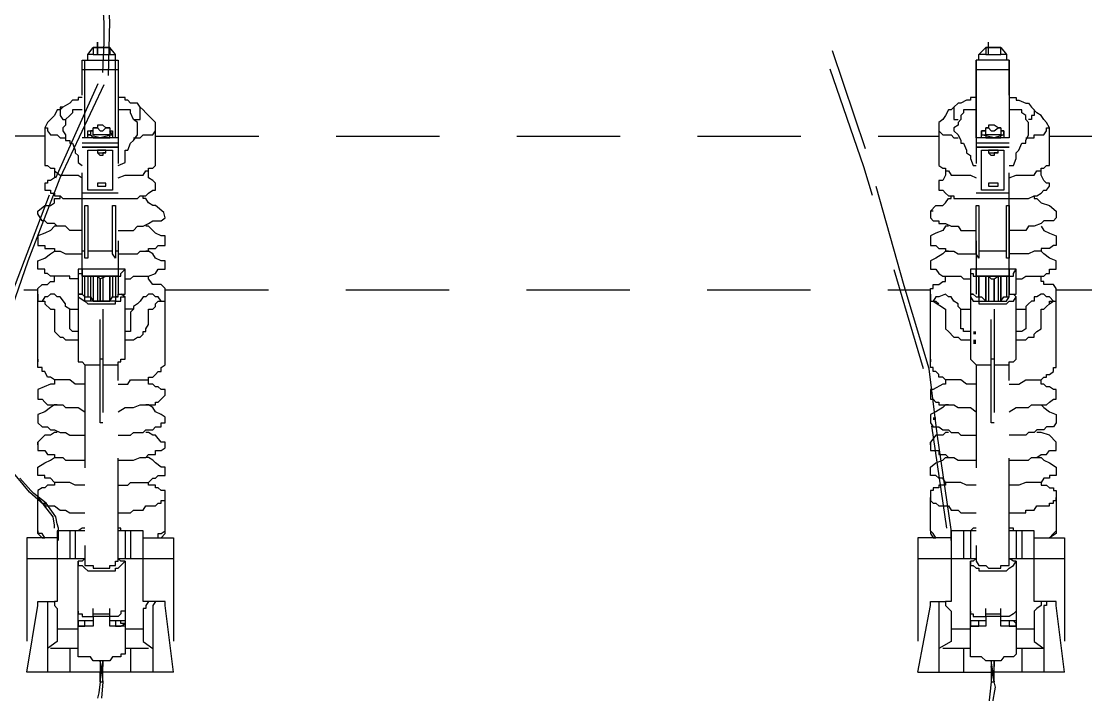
# Model space of a CAD drawing. Header units: metres. Extents: x 2999 to 3164, y 1641 to 1678.
# Drawn here: x 3130.03 to 3132.092, y 1667.898 to 1669.202 of the extents above; entities that cross this region are included whole.
import ezdxf

# ---------------------------------------------------------------- set-up
doc = ezdxf.new("R2010")
doc.units = ezdxf.units.M
doc.linetypes.add('CONTORNO_QUADRO_T', pattern=[0.35, 0.2, -0.15])
doc.layers.add('PDF29_Geometry', color=7, linetype='Continuous')
doc.layers.add('PDF29_Solid Fills', color=7, linetype='Continuous', true_color=0x939598)

msp = doc.modelspace()

# ---------------------------------------------------------------- linework, layer by layer
at = {"layer": 'PDF29_Geometry', "linetype": 'CONTORNO_QUADRO_T', "lineweight": 25}
for points in [[(3131.8315, 1668.1966), (3131.8315, 1668.218), (3131.8047, 1668.403), (3131.7886, 1668.529), (3131.7403, 1668.6898), (3131.6653, 1668.9552), (3131.5768, 1669.2179), (3131.5527, 1669.2876), (3131.424, 1669.5771), (3131.3865, 1669.6602), (3131.2444, 1669.8907), (3131.097, 1670.0569), (3131.038, 1670.0864), (3130.9254, 1670.1079), (3130.7887, 1670.1132), (3130.719, 1670.132), (3130.4376, 1670.3866), (3130.2204, 1670.6306), (3129.9363, 1670.9952), (3129.8022, 1671.1614), (3129.7352, 1671.2659), (3129.5878, 1671.6626)], [(3131.8234, 1668.2207), (3131.7779, 1668.529), (3131.6626, 1668.9203), (3131.5366, 1669.2822), (3131.3624, 1669.6656), (3131.2176, 1669.8854), (3131.1613, 1669.9417), (3131.097, 1670.0194), (3131.0755, 1670.0462), (3131.0327, 1670.0676), (3130.9174, 1670.0918), (3130.786, 1670.0945), (3130.7083, 1670.1186), (3130.5877, 1670.2231), (3130.4134, 1670.3732), (3130.0623, 1670.7834), (3129.8049, 1671.1185), (3129.7862, 1671.1453), (3129.7165, 1671.2579), (3129.6762, 1671.3436), (3129.6039, 1671.5634), (3129.5663, 1671.6492)], [(3130.014, 1668.6791), (3130.0971, 1668.8989), (3130.1883, 1669.1026), (3130.1909, 1669.1616), (3130.1909, 1669.1991), (3130.1802, 1669.3466), (3130.1802, 1669.3787), (3130.2258, 1669.6361), (3130.2499, 1669.7058), (3130.2687, 1669.9014), (3130.2419, 1670.0864), (3130.1614, 1670.2875), (3130.0891, 1670.4108), (3129.9524, 1670.4778)], [(3130.0006, 1668.6147), (3130.0435, 1668.738), (3130.1052, 1668.8989), (3130.199, 1669.0973), (3130.2017, 1669.2018), (3130.1883, 1669.376), (3130.2258, 1669.5798), (3130.2311, 1669.6227), (3130.2311, 1669.6334), (3130.2553, 1669.7031), (3130.2714, 1669.8505), (3130.274, 1669.9014), (3130.274, 1669.9068), (3130.2526, 1670.0462), (3130.2445, 1670.0891), (3130.1856, 1670.2473), (3130.1668, 1670.2901), (3130.0944, 1670.4135), (3129.9604, 1670.4831)], [(3131.9039, 1669.1375), (3131.9039, 1669.1616)], [(3130.1588, 1669.1267), (3130.1588, 1669.1375)], [(3130.1695, 1669.1509), (3130.2017, 1669.1509), (3130.1695, 1669.1509)], [(3130.1695, 1669.1375), (3130.2017, 1669.1375)], [(3130.2124, 1668.9766), (3130.2124, 1669.1267), (3130.2124, 1669.1375), (3130.2017, 1669.1509), (3130.2017, 1669.1375), (3130.2124, 1669.1375)], [(3131.8851, 1669.1267), (3131.8851, 1669.1375)], [(3131.8985, 1669.1509), (3131.928, 1669.1509), (3131.8985, 1669.1509)], [(3131.8985, 1669.1375), (3131.928, 1669.1375)], [(3131.9387, 1669.1375), (3131.928, 1669.1375), (3131.928, 1669.1509), (3131.9387, 1669.1375), (3131.9387, 1669.1267)], [(3130.148, 1668.722), (3130.148, 1668.7086), (3130.148, 1669.1267), (3130.2177, 1669.1267), (3130.2177, 1668.7086), (3130.2231, 1668.7086), (3130.2231, 1668.7139), (3130.2311, 1668.722), (3130.2231, 1668.722), (3130.2177, 1668.722), (3130.2177, 1668.7086), (3130.2177, 1668.6737)], [(3130.1534, 1668.9766), (3130.1534, 1669.1267)], [(3131.9441, 1669.1267), (3131.8797, 1669.1267)], [(3131.8797, 1668.6684), (3131.8851, 1668.6684), (3131.8851, 1668.6603), (3131.8985, 1668.6603), (3131.9039, 1668.6603), (3131.9226, 1668.6603), (3131.928, 1668.6603), (3131.9387, 1668.6603), (3131.9441, 1668.6684), (3131.9441, 1668.7086), (3131.9441, 1669.1267), (3131.9441, 1668.9766), (3131.8797, 1668.9766), (3131.8797, 1669.1267), (3131.8797, 1668.7086), (3131.8797, 1668.722)], [(3130.2177, 1669.108), (3130.148, 1669.108)], [(3131.9441, 1669.108), (3131.8797, 1669.108)], [(3130.148, 1669.0544), (3130.14, 1669.0544), (3130.14, 1669.049), (3130.1293, 1669.049), (3130.1239, 1669.0436), (3130.1105, 1669.0356), (3130.1052, 1669.0356), (3130.1052, 1669.0195), (3130.1105, 1669.0115), (3130.1159, 1669.0115)], [(3130.2472, 1669.0115), (3130.2553, 1669.0115), (3130.2606, 1669.0115), (3130.2606, 1669.0195), (3130.2606, 1669.0302), (3130.2606, 1669.0356), (3130.2553, 1669.0436), (3130.2472, 1669.0436), (3130.2419, 1669.0436), (3130.2365, 1669.049), (3130.2311, 1669.049), (3130.2311, 1669.0544), (3130.2177, 1669.0544)], [(3131.8797, 1669.0544), (3131.869, 1669.0544), (3131.869, 1669.049), (3131.861, 1669.049), (3131.8503, 1669.0436), (3131.8449, 1669.0436), (3131.8368, 1669.0356), (3131.8368, 1669.0195), (3131.8368, 1669.0115), (3131.8449, 1669.0115)], [(3131.9441, 1669.0544), (3131.9575, 1669.0544), (3131.9575, 1669.049), (3131.9628, 1669.049), (3131.9762, 1669.0436), (3131.9816, 1669.0436), (3131.987, 1669.0356), (3131.9923, 1669.0302), (3131.9923, 1669.0195), (3131.987, 1669.0195), (3131.987, 1669.0115), (3131.9816, 1669.0115)], [(3130.1105, 1669.0356), (3130.1052, 1669.0302), (3130.0998, 1669.0302), (3130.0944, 1669.0195), (3130.0864, 1669.0115), (3130.081, 1669.0061), (3130.0757, 1668.9954), (3130.081, 1668.9954), (3130.081, 1668.99), (3130.0864, 1668.982), (3130.0944, 1668.982), (3130.0998, 1668.982), (3130.1052, 1668.9766), (3130.1159, 1668.9766)], [(3130.2177, 1668.8989), (3130.2311, 1668.9042), (3130.2472, 1668.9042), (3130.2553, 1668.9042), (3130.266, 1668.9042), (3130.2714, 1668.9123), (3130.2767, 1668.9123), (3130.2767, 1668.9177), (3130.2848, 1668.9177), (3130.2901, 1668.923), (3130.2901, 1668.9284), (3130.2901, 1668.9954), (3130.2901, 1669.0061), (3130.2767, 1669.0195), (3130.2714, 1669.0249), (3130.266, 1669.0302), (3130.2606, 1669.0356)], [(3131.8368, 1669.0356), (3131.8315, 1669.0302), (3131.8261, 1669.0302), (3131.8208, 1669.0195), (3131.8154, 1669.0115), (3131.8074, 1669.0061), (3131.8074, 1668.9954), (3131.8074, 1668.99), (3131.8154, 1668.982), (3131.8208, 1668.982), (3131.8315, 1668.982), (3131.8368, 1668.9766), (3131.8449, 1668.9766)], [(3131.9441, 1668.8989), (3131.9575, 1668.9042), (3131.9762, 1668.9042), (3131.9816, 1668.9042), (3131.9923, 1668.9042), (3131.9977, 1668.9123), (3132.0057, 1668.9123), (3132.0057, 1668.9177), (3132.0111, 1668.9177), (3132.0165, 1668.923), (3132.0218, 1668.923), (3132.0218, 1668.9284), (3132.0218, 1668.9954), (3132.0165, 1669.0061), (3132.0111, 1669.0115), (3132.0057, 1669.0195), (3131.9977, 1669.0249), (3131.987, 1669.0356)], [(3130.148, 1669.0302), (3130.14, 1669.0302), (3130.1346, 1669.0302), (3130.1293, 1669.0302), (3130.1293, 1669.0249), (3130.1239, 1669.0195), (3130.1159, 1669.0115), (3130.1159, 1669.0008), (3130.1105, 1668.9954), (3130.1105, 1668.99), (3130.1159, 1668.982), (3130.1159, 1668.9713), (3130.1239, 1668.9713), (3130.1239, 1668.9659), (3130.1293, 1668.9659), (3130.1346, 1668.9525), (3130.1346, 1668.9471), (3130.14, 1668.9418), (3130.14, 1668.9364), (3130.14, 1668.9284), (3130.148, 1668.923)], [(3130.2177, 1668.923), (3130.2311, 1668.9284), (3130.2311, 1668.9364), (3130.2311, 1668.9418), (3130.2311, 1668.9525), (3130.2365, 1668.9525), (3130.2419, 1668.9659), (3130.2472, 1668.9713), (3130.2553, 1668.982), (3130.2553, 1669.0061), (3130.2472, 1669.0115), (3130.2419, 1669.0249), (3130.2419, 1669.0302), (3130.2311, 1669.0302), (3130.2177, 1669.0302)], [(3131.8797, 1669.0302), (3131.869, 1669.0302), (3131.8556, 1669.0302), (3131.8556, 1669.0249), (3131.8503, 1669.0195), (3131.8503, 1669.0115), (3131.8449, 1669.0061), (3131.8449, 1669.0008), (3131.8368, 1668.9954), (3131.8368, 1668.99), (3131.8449, 1668.982), (3131.8503, 1668.9713), (3131.8503, 1668.9659), (3131.8556, 1668.9659), (3131.861, 1668.9525), (3131.861, 1668.9471), (3131.869, 1668.9418), (3131.869, 1668.9364), (3131.8744, 1668.923), (3131.8797, 1668.923)], [(3131.9441, 1668.923), (3131.9521, 1668.923), (3131.9575, 1668.9364), (3131.9575, 1668.9471), (3131.9628, 1668.9525), (3131.9682, 1668.9659), (3131.9762, 1668.9659), (3131.9762, 1668.9713), (3131.9816, 1668.982), (3131.9816, 1669.0061), (3131.9762, 1669.0115), (3131.9762, 1669.0195), (3131.9682, 1669.0249), (3131.9682, 1669.0302), (3131.9575, 1669.0302), (3131.9441, 1669.0302)], [(3130.0757, 1668.9954), (3130.0757, 1668.9284), (3130.0757, 1668.923), (3130.081, 1668.923), (3130.0864, 1668.9177), (3130.0944, 1668.9177), (3130.0944, 1668.9123), (3130.1052, 1668.9042), (3130.1105, 1668.9042), (3130.1239, 1668.9042), (3130.14, 1668.9042), (3130.148, 1668.8989)], [(3130.2017, 1668.9954), (3130.2017, 1668.982), (3130.1936, 1668.982), (3130.1695, 1668.982), (3130.1695, 1668.9954)], [(3130.2472, 1668.9766), (3130.2606, 1668.9766), (3130.266, 1668.982), (3130.2714, 1668.982), (3130.2767, 1668.982), (3130.2848, 1668.982), (3130.2901, 1668.99), (3130.2901, 1668.9954)], [(3131.8074, 1668.9954), (3131.8074, 1668.9284), (3131.8074, 1668.923), (3131.8154, 1668.9177), (3131.8208, 1668.9177), (3131.8208, 1668.9123), (3131.8261, 1668.9123), (3131.8315, 1668.9042), (3131.8368, 1668.9042), (3131.8503, 1668.9042), (3131.869, 1668.9042), (3131.8797, 1668.8989)], [(3131.928, 1668.9954), (3131.928, 1668.982), (3131.9226, 1668.982), (3131.8985, 1668.982), (3131.8985, 1668.9954)], [(3131.9762, 1668.9766), (3131.9923, 1668.9766), (3131.9923, 1668.982), (3131.9977, 1668.982), (3132.0057, 1668.982), (3132.0111, 1668.982), (3132.0165, 1668.99), (3132.0165, 1668.9954), (3132.0218, 1668.9954)], [(3130.0757, 1668.9793), (3127.5853, 1668.9793), (3127.5853, 1668.6818), (3130.0623, 1668.6818)], [(3130.2177, 1668.9766), (3130.148, 1668.9766)], [(3130.1588, 1668.9766), (3130.1588, 1668.99), (3130.1695, 1668.99), (3130.1641, 1668.99), (3130.1641, 1668.982), (3130.1588, 1668.982), (3130.1641, 1668.982), (3130.1695, 1668.9766), (3130.2017, 1668.9766), (3130.2017, 1668.982), (3130.207, 1668.982), (3130.2017, 1668.99), (3130.207, 1668.99), (3130.207, 1668.9766)], [(3130.207, 1668.982), (3130.1829, 1668.9766), (3130.1588, 1668.982)], [(3130.2901, 1668.9793), (3131.8074, 1668.9793)], [(3131.8905, 1668.9766), (3131.8905, 1668.99), (3131.8985, 1668.99), (3131.8905, 1668.99), (3131.8905, 1668.982), (3131.8985, 1668.982), (3131.8985, 1668.9766), (3131.928, 1668.9766), (3131.928, 1668.982), (3131.9334, 1668.982), (3131.9334, 1668.99), (3131.928, 1668.99), (3131.9334, 1668.99), (3131.9334, 1668.9766)], [(3131.9334, 1668.982), (3131.9146, 1668.9766), (3131.8905, 1668.982)], [(3132.0218, 1668.9793), (3133.5364, 1668.9793)], [(3130.2177, 1668.9659), (3130.148, 1668.9659)], [(3130.1936, 1668.9471), (3130.1883, 1668.9471), (3130.1883, 1668.9418), (3130.1829, 1668.9418), (3130.1775, 1668.9471), (3130.1936, 1668.9471), (3130.1936, 1668.9525), (3130.1775, 1668.9525), (3130.1775, 1668.9471)], [(3131.9441, 1668.9659), (3131.8797, 1668.9659)], [(3131.9226, 1668.9471), (3131.9146, 1668.9471), (3131.9146, 1668.9418), (3131.9092, 1668.9418), (3131.9039, 1668.9471), (3131.9226, 1668.9471), (3131.9226, 1668.9525), (3131.9039, 1668.9525), (3131.9039, 1668.9471)], [(3130.0944, 1668.9123), (3130.0944, 1668.9042), (3130.0944, 1668.8989), (3130.0864, 1668.8935), (3130.081, 1668.8935), (3130.081, 1668.8882), (3130.0757, 1668.8882), (3130.0757, 1668.8828), (3130.0757, 1668.8748), (3130.081, 1668.8748), (3130.0864, 1668.8748), (3130.0864, 1668.8694), (3130.0944, 1668.8694), (3130.0944, 1668.864), (3130.1052, 1668.864), (3130.1105, 1668.8587), (3130.1239, 1668.8587), (3130.1346, 1668.8587), (3130.148, 1668.8587), (3130.2177, 1668.8587), (3130.2365, 1668.8587), (3130.2419, 1668.8587), (3130.2553, 1668.8587), (3130.2606, 1668.864), (3130.2714, 1668.864), (3130.2767, 1668.8694), (3130.2848, 1668.8748), (3130.2901, 1668.8748), (3130.2901, 1668.8828), (3130.2901, 1668.8882), (3130.2848, 1668.8935), (3130.2767, 1668.8989), (3130.2767, 1668.9123)], [(3131.8208, 1668.9123), (3131.8208, 1668.9042), (3131.8154, 1668.8935), (3131.8074, 1668.8935), (3131.8074, 1668.8882), (3131.8074, 1668.8828), (3131.8074, 1668.8748), (3131.8154, 1668.8748), (3131.8208, 1668.8694), (3131.8261, 1668.864), (3131.8368, 1668.864), (3131.8368, 1668.8587), (3131.8503, 1668.8587), (3131.861, 1668.8587), (3131.8797, 1668.8587), (3131.9441, 1668.8587), (3131.9628, 1668.8587), (3131.9682, 1668.8587), (3131.9816, 1668.8587), (3131.9923, 1668.864), (3131.9977, 1668.864), (3132.0057, 1668.8694), (3132.0111, 1668.8748), (3132.0165, 1668.8748), (3132.0218, 1668.8828), (3132.0218, 1668.8882), (3132.0165, 1668.8882), (3132.0111, 1668.8935), (3132.0057, 1668.9042), (3132.0057, 1668.9123)], [(3130.1775, 1668.8882), (3130.1775, 1668.8828), (3130.1936, 1668.8828), (3130.1936, 1668.8882)], [(3131.9039, 1668.8882), (3131.9039, 1668.8828), (3131.9226, 1668.8828), (3131.9226, 1668.8882)], [(3130.2177, 1668.8694), (3130.148, 1668.8694)], [(3130.207, 1668.8748), (3130.1588, 1668.8748)], [(3131.9441, 1668.8694), (3131.8797, 1668.8694)], [(3131.9334, 1668.8748), (3131.8905, 1668.8748)], [(3130.148, 1668.797), (3130.1239, 1668.797), (3130.1159, 1668.8051), (3130.0998, 1668.8051), (3130.0944, 1668.8104), (3130.081, 1668.8104), (3130.0757, 1668.8158), (3130.0703, 1668.8158), (3130.0623, 1668.8292), (3130.0623, 1668.8346), (3130.0757, 1668.8453), (3130.0864, 1668.8453), (3130.0944, 1668.8506), (3130.0944, 1668.8587), (3130.1052, 1668.8587), (3130.1052, 1668.864)], [(3130.2177, 1668.797), (3130.2472, 1668.797), (3130.2553, 1668.8051), (3130.266, 1668.8051), (3130.2767, 1668.8104), (3130.2848, 1668.8158), (3130.2955, 1668.8158), (3130.3008, 1668.8158), (3130.3089, 1668.8211), (3130.3062, 1668.8319), (3130.2901, 1668.8453), (3130.2848, 1668.8453), (3130.2767, 1668.8506), (3130.2714, 1668.8587), (3130.266, 1668.8587), (3130.266, 1668.864)], [(3131.7913, 1668.8346), (3131.802, 1668.8453), (3131.8154, 1668.8453), (3131.8208, 1668.8506), (3131.8261, 1668.8587), (3131.8315, 1668.8587), (3131.8315, 1668.864)], [(3131.9923, 1668.864), (3131.9923, 1668.8587), (3131.9977, 1668.8587), (3132.0057, 1668.8506), (3132.0218, 1668.8453), (3132.0352, 1668.8346), (3132.0352, 1668.8292), (3132.0352, 1668.8211), (3132.0299, 1668.8158), (3132.0218, 1668.8158), (3132.0111, 1668.8158), (3132.0057, 1668.8104), (3131.9923, 1668.8051), (3131.9816, 1668.8051), (3131.9762, 1668.797), (3131.9441, 1668.797)], [(3131.7966, 1668.8346), (3131.7913, 1668.8346), (3131.7913, 1668.8292), (3131.7913, 1668.8211), (3131.7966, 1668.8158), (3131.802, 1668.8158), (3131.8074, 1668.8158), (3131.8074, 1668.8104), (3131.8208, 1668.8104), (3131.8315, 1668.8051), (3131.8449, 1668.8051), (3131.8503, 1668.797), (3131.8797, 1668.797)], [(3130.0998, 1668.8051), (3130.0944, 1668.8051), (3130.0864, 1668.797), (3130.0757, 1668.7917), (3130.0623, 1668.7863), (3130.0623, 1668.7809), (3130.0623, 1668.7756), (3130.0623, 1668.7675), (3130.0703, 1668.7675), (3130.0757, 1668.7675), (3130.0757, 1668.7622), (3130.0944, 1668.7622), (3130.0944, 1668.7568), (3130.1052, 1668.7568), (3130.1159, 1668.7515), (3130.14, 1668.7515), (3130.148, 1668.7515)], [(3130.2177, 1668.7515), (3130.2311, 1668.7515), (3130.2553, 1668.7515), (3130.2606, 1668.7568), (3130.2767, 1668.7568), (3130.2767, 1668.7622), (3130.2901, 1668.7622), (3130.2955, 1668.7675), (3130.3008, 1668.7675), (3130.3089, 1668.7675), (3130.3089, 1668.7809), (3130.3089, 1668.7863), (3130.3008, 1668.7863), (3130.2901, 1668.7917), (3130.2848, 1668.797), (3130.2767, 1668.8051), (3130.2714, 1668.8051)], [(3130.2714, 1668.8051), (3130.2714, 1668.8051)], [(3131.8261, 1668.8051), (3131.8208, 1668.8051), (3131.8154, 1668.797), (3131.802, 1668.7917), (3131.7913, 1668.7863), (3131.7913, 1668.7809), (3131.7913, 1668.7756), (3131.7913, 1668.7675), (3131.7966, 1668.7675), (3131.802, 1668.7675), (3131.8074, 1668.7622), (3131.8208, 1668.7622), (3131.8208, 1668.7568), (3131.8368, 1668.7568), (3131.8449, 1668.7515), (3131.869, 1668.7515), (3131.8797, 1668.7515)], [(3132.0057, 1668.8051), (3132.0111, 1668.797), (3132.0218, 1668.7917), (3132.0352, 1668.7863), (3132.0352, 1668.7809), (3132.0352, 1668.7756), (3132.0352, 1668.7675), (3132.0299, 1668.7675), (3132.0218, 1668.7622), (3132.0057, 1668.7622), (3132.0057, 1668.7568), (3131.9923, 1668.7568), (3131.9816, 1668.7515), (3131.9575, 1668.7515), (3131.9441, 1668.7515)], [(3130.14, 1668.7032), (3130.1239, 1668.7032), (3130.1239, 1668.7086), (3130.1052, 1668.7086), (3130.0998, 1668.7086), (3130.0864, 1668.7086), (3130.081, 1668.7139), (3130.0757, 1668.7139), (3130.0757, 1668.722), (3130.0703, 1668.722), (3130.0623, 1668.722), (3130.0623, 1668.7273), (3130.0623, 1668.738), (3130.0757, 1668.7434), (3130.0864, 1668.7515), (3130.0944, 1668.7568), (3130.0998, 1668.7568)], [(3130.1534, 1668.7568), (3130.148, 1668.7568)], [(3130.207, 1668.7568), (3130.1588, 1668.7568)], [(3130.2177, 1668.7568), (3130.2124, 1668.7568)], [(3130.2311, 1668.7032), (3130.2419, 1668.7032), (3130.2472, 1668.7086), (3130.2606, 1668.7086), (3130.2714, 1668.7086), (3130.2767, 1668.7086), (3130.2901, 1668.7139), (3130.2955, 1668.722), (3130.3008, 1668.722), (3130.3089, 1668.722), (3130.3089, 1668.7273), (3130.3089, 1668.738), (3130.3008, 1668.738), (3130.2901, 1668.7434), (3130.2848, 1668.7515), (3130.2767, 1668.7568), (3130.2714, 1668.7568)], [(3131.8261, 1668.7568), (3131.8208, 1668.7568), (3131.8154, 1668.7515), (3131.802, 1668.7434), (3131.7913, 1668.738), (3131.7913, 1668.7327), (3131.7913, 1668.7273), (3131.7913, 1668.722), (3131.7966, 1668.722), (3131.802, 1668.722), (3131.8074, 1668.7139), (3131.8154, 1668.7086), (3131.8261, 1668.7086), (3131.8315, 1668.7086), (3131.8503, 1668.7086), (3131.8556, 1668.7032), (3131.869, 1668.7032)], [(3131.8797, 1668.7568), (3131.8797, 1668.7568)], [(3131.9387, 1668.7568), (3131.8851, 1668.7568)], [(3131.9441, 1668.7568), (3131.9441, 1668.7568)], [(3131.9575, 1668.7032), (3131.9682, 1668.7032), (3131.9762, 1668.7086), (3131.9923, 1668.7086), (3131.9977, 1668.7086), (3132.0111, 1668.7086), (3132.0165, 1668.7139), (3132.0218, 1668.7139), (3132.0218, 1668.722), (3132.0299, 1668.722), (3132.0352, 1668.722), (3132.0352, 1668.7273), (3132.0352, 1668.7327), (3132.0352, 1668.738), (3132.0218, 1668.7434), (3132.0111, 1668.7515), (3132.0057, 1668.7568), (3131.9977, 1668.7568)], [(3130.1534, 1668.4995), (3130.1346, 1668.4995), (3130.1239, 1668.5075), (3130.1105, 1668.5075), (3130.1052, 1668.5075), (3130.0944, 1668.5075), (3130.0864, 1668.5129), (3130.081, 1668.5129), (3130.0757, 1668.5236), (3130.0703, 1668.5236), (3130.0703, 1668.5316), (3130.0623, 1668.5316), (3130.0623, 1668.537), (3130.0623, 1668.5477), (3130.0623, 1668.6737), (3130.0623, 1668.6791), (3130.0623, 1668.6844), (3130.0703, 1668.6925), (3130.0757, 1668.6925), (3130.081, 1668.6925), (3130.0864, 1668.6978), (3130.0944, 1668.6978), (3130.0944, 1668.7032), (3130.0944, 1668.7086)], [(3130.2177, 1668.722), (3130.148, 1668.722), (3130.14, 1668.722), (3130.14, 1668.7139), (3130.148, 1668.7139), (3130.148, 1668.7086), (3130.148, 1668.6737), (3130.14, 1668.6737), (3130.14, 1668.6684), (3130.1534, 1668.6603), (3130.1588, 1668.6549), (3130.2124, 1668.6549), (3130.2124, 1668.6603), (3130.2177, 1668.6603), (3130.2231, 1668.6603), (3130.2231, 1668.6684), (3130.2311, 1668.6684), (3130.2231, 1668.6737)], [(3130.14, 1668.722), (3130.14, 1668.6737), (3130.148, 1668.6737), (3130.1534, 1668.6684), (3130.1641, 1668.6684), (3130.1695, 1668.6603), (3130.2017, 1668.6603), (3130.207, 1668.6684), (3130.2177, 1668.6684), (3130.2177, 1668.6737), (3130.2231, 1668.6737), (3130.2311, 1668.6737), (3130.2311, 1668.722)], [(3130.148, 1668.7086), (3130.2177, 1668.7086), (3130.148, 1668.7086)], [(3130.2177, 1668.6684), (3130.2124, 1668.6684), (3130.2124, 1668.6603), (3130.2017, 1668.6603), (3130.1936, 1668.6603), (3130.1695, 1668.6603), (3130.1534, 1668.6603), (3130.1534, 1668.6684), (3130.1534, 1668.7086), (3130.1775, 1668.7086), (3130.1829, 1668.7032), (3130.1936, 1668.7086), (3130.2124, 1668.7086), (3130.2124, 1668.6684)], [(3130.1588, 1668.7086), (3130.1588, 1668.6684)], [(3130.1641, 1668.7086), (3130.1641, 1668.6603)], [(3130.1695, 1668.7086), (3130.1695, 1668.6603)], [(3130.1775, 1668.7086), (3130.1775, 1668.6603)], [(3130.1829, 1668.6603), (3130.1829, 1668.7032), (3130.1829, 1668.6603)], [(3130.1883, 1668.7086), (3130.1883, 1668.6603)], [(3130.2017, 1668.6603), (3130.2017, 1668.7086), (3130.2017, 1668.6603)], [(3130.207, 1668.7086), (3130.207, 1668.6684)], [(3130.2177, 1668.4995), (3130.2365, 1668.4995), (3130.2419, 1668.5075), (3130.2606, 1668.5075), (3130.2767, 1668.5075), (3130.2767, 1668.5129), (3130.2848, 1668.5129), (3130.2901, 1668.5182), (3130.2955, 1668.5236), (3130.3008, 1668.5236), (3130.3008, 1668.5316), (3130.3089, 1668.537), (3130.3089, 1668.5477), (3130.3089, 1668.6737), (3130.3089, 1668.6844), (3130.3008, 1668.6925), (3130.2955, 1668.6925), (3130.2848, 1668.6925), (3130.2767, 1668.7032), (3130.2767, 1668.7086)], [(3131.8797, 1668.4995), (3131.861, 1668.4995), (3131.8503, 1668.5075), (3131.8368, 1668.5075), (3131.8315, 1668.5075), (3131.8208, 1668.5075), (3131.8154, 1668.5129), (3131.8074, 1668.5129), (3131.8074, 1668.5182), (3131.802, 1668.5236), (3131.7966, 1668.5236), (3131.7966, 1668.5316), (3131.7913, 1668.5316), (3131.7913, 1668.537), (3131.7913, 1668.5424), (3131.7913, 1668.5477), (3131.7913, 1668.6737), (3131.7913, 1668.6791), (3131.7913, 1668.6844), (3131.7966, 1668.6844), (3131.7966, 1668.6925), (3131.802, 1668.6925), (3131.8074, 1668.6925), (3131.8154, 1668.6978), (3131.8208, 1668.6978), (3131.8208, 1668.7032), (3131.8208, 1668.7086)], [(3131.8851, 1668.7086), (3131.8851, 1668.6684), (3131.8851, 1668.7086), (3131.9039, 1668.7086), (3131.9092, 1668.7032), (3131.9146, 1668.7032), (3131.9226, 1668.7086), (3131.9387, 1668.7086), (3131.9441, 1668.7086), (3131.9521, 1668.7086), (3131.9521, 1668.7139), (3131.9575, 1668.722), (3131.9521, 1668.722), (3131.9441, 1668.722), (3131.8797, 1668.722), (3131.8744, 1668.722), (3131.869, 1668.722), (3131.869, 1668.7139), (3131.8744, 1668.7139), (3131.8744, 1668.7086), (3131.8797, 1668.7086), (3131.8797, 1668.6737)], [(3131.869, 1668.722), (3131.869, 1668.6737), (3131.8744, 1668.6737), (3131.8797, 1668.6684), (3131.8905, 1668.6684), (3131.8985, 1668.6603), (3131.928, 1668.6603), (3131.9334, 1668.6684), (3131.9441, 1668.6684), (3131.9441, 1668.6737), (3131.9521, 1668.6737), (3131.9575, 1668.6737), (3131.9575, 1668.722)], [(3131.8797, 1668.7086), (3131.9441, 1668.7086), (3131.8797, 1668.7086)], [(3131.8985, 1668.6603), (3131.8985, 1668.7086), (3131.8985, 1668.6603)], [(3131.9039, 1668.7086), (3131.9039, 1668.6603)], [(3131.9146, 1668.6603), (3131.9146, 1668.7032), (3131.9146, 1668.6603)], [(3131.9226, 1668.7086), (3131.9226, 1668.6603)], [(3131.928, 1668.6603), (3131.928, 1668.7086), (3131.928, 1668.6603)], [(3131.9387, 1668.7086), (3131.9387, 1668.6684)], [(3131.9441, 1668.722), (3131.9441, 1668.7086), (3131.9441, 1668.6737)], [(3131.9441, 1668.4995), (3131.9628, 1668.4995), (3131.9762, 1668.5075), (3131.987, 1668.5075), (3131.9923, 1668.5075), (3132.0057, 1668.5075), (3132.0111, 1668.5129), (3132.0165, 1668.5129), (3132.0165, 1668.5182), (3132.0218, 1668.5182), (3132.0299, 1668.5236), (3132.0299, 1668.5316), (3132.0352, 1668.5316), (3132.0352, 1668.5424), (3132.0352, 1668.5477), (3132.0352, 1668.6737), (3132.0352, 1668.6844), (3132.0299, 1668.6925), (3132.0218, 1668.6925), (3132.0111, 1668.6925), (3132.0111, 1668.6978), (3132.0057, 1668.6978), (3132.0057, 1668.7032), (3132.0057, 1668.7086)], [(3130.3089, 1668.6818), (3131.7913, 1668.6818)], [(3132.0352, 1668.6818), (3133.523, 1668.6818)], [(3130.0623, 1668.6737), (3130.0623, 1668.6684), (3130.0623, 1668.6603), (3130.0703, 1668.6603), (3130.0757, 1668.6603), (3130.0757, 1668.6549)], [(3130.14, 1668.6013), (3130.1293, 1668.6013), (3130.1239, 1668.6067), (3130.1239, 1668.6147), (3130.1239, 1668.6255), (3130.1239, 1668.6442), (3130.1159, 1668.6496), (3130.1159, 1668.6549), (3130.1052, 1668.6684), (3130.0998, 1668.6684), (3130.0944, 1668.6737), (3130.0864, 1668.6737), (3130.081, 1668.6684), (3130.0757, 1668.6684), (3130.0703, 1668.6603), (3130.0757, 1668.6603), (3130.0757, 1668.6549), (3130.0864, 1668.6442), (3130.0944, 1668.6442), (3130.0944, 1668.6308), (3130.0944, 1668.6255), (3130.0944, 1668.6201), (3130.0944, 1668.6013), (3130.1052, 1668.5906), (3130.1105, 1668.5906), (3130.1159, 1668.5853), (3130.14, 1668.5853)], [(3130.14, 1668.6684), (3130.14, 1668.5477), (3130.14, 1668.5424), (3130.148, 1668.5424), (3130.1534, 1668.537), (3130.1588, 1668.537), (3130.1641, 1668.537), (3130.1829, 1668.537)], [(3130.1534, 1668.6684), (3130.1534, 1668.6684)], [(3130.1883, 1668.537), (3130.207, 1668.537), (3130.2124, 1668.537), (3130.2177, 1668.537), (3130.2177, 1668.5424), (3130.2231, 1668.5424), (3130.2231, 1668.5477), (3130.2311, 1668.5477), (3130.2311, 1668.6684)], [(3130.2177, 1668.6684), (3130.2177, 1668.6684)], [(3130.2311, 1668.5853), (3130.2472, 1668.5853), (3130.2553, 1668.5906), (3130.2606, 1668.5906), (3130.266, 1668.596), (3130.266, 1668.6013), (3130.2714, 1668.6013), (3130.2714, 1668.6067), (3130.2767, 1668.6147), (3130.2767, 1668.6201), (3130.2767, 1668.6389), (3130.2767, 1668.6442), (3130.2848, 1668.6442), (3130.2901, 1668.6496), (3130.2901, 1668.6549), (3130.2955, 1668.6603), (3130.3008, 1668.6603), (3130.2955, 1668.6684), (3130.2901, 1668.6684), (3130.2848, 1668.6737), (3130.2767, 1668.6737), (3130.2714, 1668.6684), (3130.266, 1668.6684), (3130.2606, 1668.6603), (3130.2553, 1668.6549), (3130.2472, 1668.6496), (3130.2472, 1668.6442), (3130.2419, 1668.6389), (3130.2419, 1668.6255), (3130.2419, 1668.6147), (3130.2419, 1668.6067), (3130.2419, 1668.6013), (3130.2311, 1668.6013)], [(3130.2901, 1668.6549), (3130.2955, 1668.6603), (3130.3008, 1668.6603), (3130.3089, 1668.6603), (3130.3089, 1668.6737)], [(3131.7913, 1668.6737), (3131.7913, 1668.6684), (3131.7913, 1668.6603), (3131.7966, 1668.6603), (3131.802, 1668.6603), (3131.8074, 1668.6549)], [(3131.869, 1668.6013), (3131.8556, 1668.6013), (3131.8556, 1668.6067), (3131.8503, 1668.6067), (3131.8503, 1668.6147), (3131.8503, 1668.6201), (3131.8503, 1668.6255), (3131.8503, 1668.6308), (3131.8503, 1668.6389), (3131.8503, 1668.6442), (3131.8449, 1668.6496), (3131.8449, 1668.6549), (3131.8368, 1668.6603), (3131.8315, 1668.6684), (3131.8261, 1668.6684), (3131.8208, 1668.6737), (3131.8074, 1668.6684), (3131.802, 1668.6684), (3131.7966, 1668.6603), (3131.8208, 1668.6442), (3131.8208, 1668.6389), (3131.8208, 1668.6308), (3131.8208, 1668.6201), (3131.8208, 1668.6067), (3131.8261, 1668.6013), (3131.8368, 1668.5906), (3131.8449, 1668.5906), (3131.8503, 1668.5853), (3131.869, 1668.5853)], [(3131.8744, 1668.6737), (3131.869, 1668.6737), (3131.869, 1668.6684), (3131.8744, 1668.6603), (3131.8797, 1668.6603), (3131.8851, 1668.6603), (3131.8851, 1668.6549), (3131.9387, 1668.6549), (3131.9441, 1668.6603), (3131.9521, 1668.6603), (3131.9575, 1668.6684), (3131.9521, 1668.6737)], [(3131.869, 1668.6684), (3131.869, 1668.5477), (3131.8744, 1668.5424), (3131.8797, 1668.537), (3131.8851, 1668.537), (3131.8905, 1668.537), (3131.9092, 1668.537)], [(3131.8797, 1668.6684), (3131.8797, 1668.6684)], [(3131.9146, 1668.537), (3131.9334, 1668.537), (3131.9387, 1668.537), (3131.9441, 1668.537), (3131.9441, 1668.5424), (3131.9521, 1668.5424), (3131.9575, 1668.5477), (3131.9575, 1668.6684)], [(3131.9441, 1668.6684), (3131.9441, 1668.6684)], [(3131.9575, 1668.5853), (3131.9762, 1668.5853), (3131.9816, 1668.5906), (3131.9923, 1668.5906), (3131.9923, 1668.596), (3131.9977, 1668.6013), (3132.0057, 1668.6067), (3132.0057, 1668.6201), (3132.0057, 1668.6308), (3132.0057, 1668.6389), (3132.0057, 1668.6442), (3132.0111, 1668.6442), (3132.0165, 1668.6496), (3132.0218, 1668.6549), (3132.0218, 1668.6603), (3132.0299, 1668.6603), (3132.0218, 1668.6684), (3132.0165, 1668.6684), (3132.0111, 1668.6737), (3132.0057, 1668.6737), (3131.9977, 1668.6684), (3131.9923, 1668.6684), (3131.9923, 1668.6603), (3131.987, 1668.6603), (3131.9816, 1668.6549), (3131.9762, 1668.6496), (3131.9762, 1668.6389), (3131.9762, 1668.6308), (3131.9762, 1668.6255), (3131.9762, 1668.6201), (3131.9762, 1668.6147), (3131.9762, 1668.6067), (3131.9682, 1668.6013), (3131.9575, 1668.6013)], [(3132.0218, 1668.6549), (3132.0299, 1668.6603), (3132.0352, 1668.6603), (3132.0352, 1668.6684), (3132.0352, 1668.6737)], [(3130.1239, 1668.6442), (3130.1346, 1668.6442), (3130.14, 1668.6442)], [(3130.1883, 1668.6442), (3130.1883, 1668.4244), (3130.1829, 1668.4244), (3130.1829, 1668.6442)], [(3130.2472, 1668.6442), (3130.2311, 1668.6442)], [(3131.8503, 1668.6442), (3131.861, 1668.6442), (3131.869, 1668.6442)], [(3131.9146, 1668.6442), (3131.9146, 1668.4244), (3131.9092, 1668.4244), (3131.9092, 1668.6442)], [(3131.9575, 1668.6442), (3131.9628, 1668.6442), (3131.9762, 1668.6442)], [(3130.0623, 1668.5477), (3130.0623, 1668.5424)], [(3130.1534, 1668.537), (3130.1534, 1668.1563), (3130.1534, 1668.1483), (3130.1695, 1668.1483), (3130.1695, 1668.1429), (3130.2017, 1668.1429), (3130.2017, 1668.1483), (3130.2124, 1668.1483), (3130.2124, 1668.1563), (3130.2177, 1668.1563), (3130.2177, 1668.537)], [(3130.1883, 1668.5477), (3130.1829, 1668.5477)], [(3130.3089, 1668.5424), (3130.3089, 1668.5477)], [(3131.7913, 1668.5477), (3131.7913, 1668.5424)], [(3131.8797, 1668.537), (3131.8797, 1668.1563), (3131.8851, 1668.1483), (3131.8985, 1668.1483), (3131.9039, 1668.1429), (3131.928, 1668.1429), (3131.928, 1668.1483), (3131.9441, 1668.1483), (3131.9441, 1668.1563), (3131.9441, 1668.537)], [(3131.9146, 1668.5477), (3131.9092, 1668.5477)], [(3132.0352, 1668.5424), (3132.0352, 1668.5477)], [(3130.0944, 1668.5075), (3130.0944, 1668.4995), (3130.0864, 1668.4995), (3130.0623, 1668.4887), (3130.0623, 1668.4834), (3130.0623, 1668.478), (3130.0623, 1668.47), (3130.0703, 1668.47), (3130.0757, 1668.4646), (3130.081, 1668.4593), (3130.0944, 1668.4593), (3130.1105, 1668.4593), (3130.1159, 1668.4539), (3130.14, 1668.4539), (3130.1534, 1668.4459)], [(3130.2177, 1668.4459), (3130.2311, 1668.4539), (3130.2472, 1668.4539), (3130.2606, 1668.4593), (3130.2714, 1668.4593), (3130.2767, 1668.4593), (3130.2901, 1668.4593), (3130.2901, 1668.4646), (3130.2955, 1668.4646), (3130.3008, 1668.47), (3130.3089, 1668.478), (3130.3089, 1668.4887), (3130.3008, 1668.4887), (3130.2955, 1668.4941), (3130.2901, 1668.4941), (3130.2848, 1668.4995), (3130.2767, 1668.4995), (3130.2767, 1668.5075)], [(3131.8208, 1668.5075), (3131.8208, 1668.4995), (3131.8154, 1668.4995), (3131.7966, 1668.4887), (3131.7913, 1668.4887), (3131.7913, 1668.4834), (3131.7913, 1668.478), (3131.7913, 1668.47), (3131.7966, 1668.47), (3131.802, 1668.4646), (3131.8074, 1668.4646), (3131.8074, 1668.4593), (3131.8208, 1668.4593), (3131.8261, 1668.4593), (3131.8368, 1668.4593), (3131.8449, 1668.4539), (3131.869, 1668.4539), (3131.8797, 1668.4459)], [(3131.9441, 1668.4459), (3131.9575, 1668.4539), (3131.9816, 1668.4539), (3131.987, 1668.4593), (3131.9977, 1668.4593), (3132.0057, 1668.4593), (3132.0165, 1668.4593), (3132.0218, 1668.4646), (3132.0299, 1668.47), (3132.0352, 1668.47), (3132.0352, 1668.478), (3132.0352, 1668.4834), (3132.0352, 1668.4887), (3132.0299, 1668.4887), (3132.0218, 1668.4941), (3132.0165, 1668.4941), (3132.0111, 1668.4995), (3132.0057, 1668.4995), (3132.0057, 1668.5075)], [(3130.0998, 1668.4593), (3130.0944, 1668.4593), (3130.0864, 1668.4539), (3130.0757, 1668.4459), (3130.0623, 1668.4405), (3130.0623, 1668.4351), (3130.0623, 1668.4298), (3130.0623, 1668.4244), (3130.0703, 1668.4164), (3130.0757, 1668.4164), (3130.081, 1668.4164), (3130.0864, 1668.411), (3130.0944, 1668.411), (3130.1052, 1668.4056), (3130.1159, 1668.4056), (3130.1239, 1668.4003), (3130.1534, 1668.4003)], [(3130.2177, 1668.4003), (3130.2419, 1668.4003), (3130.2472, 1668.4056), (3130.266, 1668.4056), (3130.2714, 1668.411), (3130.2848, 1668.411), (3130.2901, 1668.4164), (3130.2955, 1668.4164), (3130.3008, 1668.4164), (3130.3008, 1668.4244), (3130.3089, 1668.4244), (3130.3089, 1668.4298), (3130.3089, 1668.4351), (3130.3008, 1668.4405), (3130.2901, 1668.4459), (3130.2848, 1668.4539), (3130.2767, 1668.4593), (3130.2714, 1668.4593)], [(3131.8261, 1668.4593), (3131.8208, 1668.4593), (3131.8154, 1668.4539), (3131.802, 1668.4459), (3131.7913, 1668.4405), (3131.7913, 1668.4351), (3131.7913, 1668.4298), (3131.7913, 1668.4244), (3131.7966, 1668.4164), (3131.802, 1668.4164), (3131.8074, 1668.4164), (3131.8154, 1668.411), (3131.8261, 1668.411), (3131.8315, 1668.4056), (3131.8449, 1668.4056), (3131.8503, 1668.4003), (3131.8797, 1668.4003)], [(3131.9977, 1668.4593), (3132.0057, 1668.4593), (3132.0111, 1668.4539), (3132.0218, 1668.4459), (3132.0352, 1668.4405), (3132.0352, 1668.4351), (3132.0352, 1668.4298), (3132.0352, 1668.4244), (3132.0299, 1668.4164), (3132.0218, 1668.4164), (3132.0165, 1668.4164), (3132.0111, 1668.411), (3131.9977, 1668.411), (3131.9923, 1668.4056), (3131.9816, 1668.4056), (3131.9762, 1668.4003), (3131.9441, 1668.4003)], [(3130.0998, 1668.4056), (3130.0944, 1668.4056), (3130.0864, 1668.4003), (3130.0757, 1668.4003), (3130.0623, 1668.3869)], [(3130.2177, 1668.352), (3130.2311, 1668.352), (3130.2472, 1668.352), (3130.2606, 1668.3574), (3130.2714, 1668.3574), (3130.2767, 1668.3628), (3130.2901, 1668.3628), (3130.2901, 1668.3708), (3130.2955, 1668.3708), (3130.3008, 1668.3708), (3130.3089, 1668.3762), (3130.3089, 1668.3815), (3130.3089, 1668.3869), (3130.3008, 1668.3869), (3130.2901, 1668.4003), (3130.2848, 1668.4003), (3130.2767, 1668.4056), (3130.2714, 1668.4056)], [(3131.8261, 1668.4056), (3131.8208, 1668.4056), (3131.8154, 1668.4003), (3131.802, 1668.4003), (3131.7913, 1668.3869)], [(3131.9441, 1668.352), (3131.9575, 1668.352), (3131.9816, 1668.352), (3131.987, 1668.3574), (3131.9977, 1668.3574), (3132.0057, 1668.3628), (3132.0165, 1668.3628), (3132.0218, 1668.3708), (3132.0299, 1668.3708), (3132.0352, 1668.3708), (3132.0352, 1668.3815), (3132.0352, 1668.3869), (3132.0218, 1668.4003), (3132.0057, 1668.4056), (3131.9977, 1668.4056)], [(3130.0623, 1668.3815), (3130.0623, 1668.3869), (3130.0623, 1668.3815)], [(3130.0623, 1668.3815), (3130.0623, 1668.3762), (3130.0623, 1668.3708), (3130.0703, 1668.3708), (3130.0757, 1668.3708), (3130.081, 1668.3628), (3130.0944, 1668.3628), (3130.0944, 1668.3574), (3130.1105, 1668.3574), (3130.1159, 1668.352), (3130.14, 1668.352), (3130.1534, 1668.352)], [(3131.7913, 1668.3815), (3131.7913, 1668.3869), (3131.7913, 1668.3815)], [(3131.7913, 1668.3815), (3131.7913, 1668.3762), (3131.7913, 1668.3708), (3131.7966, 1668.3708), (3131.802, 1668.3708), (3131.8074, 1668.3708), (3131.8074, 1668.3628), (3131.8208, 1668.3628), (3131.8261, 1668.3574), (3131.8368, 1668.3574), (3131.8449, 1668.352), (3131.869, 1668.352), (3131.8797, 1668.352)], [(3130.1534, 1668.3038), (3130.1346, 1668.3038), (3130.1239, 1668.3091), (3130.1105, 1668.3091), (3130.1052, 1668.3091), (3130.0944, 1668.3091), (3130.0864, 1668.3172), (3130.0757, 1668.3172), (3130.0757, 1668.3225), (3130.0703, 1668.3225), (3130.0623, 1668.3225), (3130.0623, 1668.3279), (3130.0623, 1668.3333), (3130.0623, 1668.3386), (3130.0757, 1668.3467), (3130.0864, 1668.352), (3130.0944, 1668.3574), (3130.0998, 1668.3574)], [(3130.2177, 1668.3038), (3130.2365, 1668.3038), (3130.2419, 1668.3091), (3130.2606, 1668.3091), (3130.266, 1668.3091), (3130.2767, 1668.3091), (3130.2848, 1668.3172), (3130.2901, 1668.3172), (3130.2955, 1668.3225), (3130.3008, 1668.3225), (3130.3089, 1668.3225), (3130.3089, 1668.3333), (3130.3089, 1668.3386), (3130.3008, 1668.3386), (3130.2901, 1668.3467), (3130.2848, 1668.352), (3130.2767, 1668.3574), (3130.2714, 1668.3574)], [(3131.8797, 1668.3038), (3131.861, 1668.3038), (3131.8503, 1668.3091), (3131.8368, 1668.3091), (3131.8315, 1668.3091), (3131.8208, 1668.3091), (3131.8154, 1668.3172), (3131.8074, 1668.3172), (3131.802, 1668.3225), (3131.7966, 1668.3225), (3131.7913, 1668.3225), (3131.7913, 1668.3279), (3131.7913, 1668.3333), (3131.7913, 1668.3386), (3131.802, 1668.3467), (3131.8154, 1668.352), (3131.8208, 1668.3574), (3131.8261, 1668.3574)], [(3131.9977, 1668.3574), (3132.0057, 1668.3574), (3132.0111, 1668.352), (3132.0218, 1668.3467), (3132.0352, 1668.3386), (3132.0352, 1668.3333), (3132.0352, 1668.3225), (3132.0299, 1668.3225), (3132.0218, 1668.3225), (3132.0218, 1668.3172), (3132.0111, 1668.3172), (3132.0057, 1668.3091), (3131.9923, 1668.3091), (3131.987, 1668.3091), (3131.9762, 1668.3091), (3131.9628, 1668.3038), (3131.9441, 1668.3038)], [(3130.0944, 1668.2207), (3130.0944, 1668.226), (3130.0917, 1668.2421), (3130.073, 1668.2663), (3130.0462, 1668.2904), (3130.006, 1668.3386)], [(3130.1025, 1668.1966), (3130.1025, 1668.2207), (3130.0998, 1668.2287), (3130.0971, 1668.2421), (3130.0783, 1668.2689), (3130.0542, 1668.2877), (3130.0489, 1668.2931), (3130.0274, 1668.3172)], [(3130.0944, 1668.3091), (3130.0944, 1668.3038), (3130.0864, 1668.3038), (3130.081, 1668.3038), (3130.0757, 1668.2984), (3130.0703, 1668.2984), (3130.0623, 1668.2931), (3130.0623, 1668.285), (3130.0623, 1668.2797)], [(3130.2901, 1668.2019), (3130.2955, 1668.2019), (3130.3008, 1668.2019), (3130.3089, 1668.21), (3130.3089, 1668.2153), (3130.3089, 1668.2797), (3130.3089, 1668.2931), (3130.3008, 1668.2931), (3130.2955, 1668.2984), (3130.2901, 1668.2984), (3130.2901, 1668.3038), (3130.2848, 1668.3038), (3130.2767, 1668.3038), (3130.2767, 1668.3091)], [(3131.8208, 1668.3091), (3131.8208, 1668.3038), (3131.8154, 1668.3038), (3131.8074, 1668.3038), (3131.8074, 1668.2984), (3131.7966, 1668.2984), (3131.7966, 1668.2931), (3131.7913, 1668.2931), (3131.7913, 1668.285), (3131.7913, 1668.2797)], [(3132.0057, 1668.3091), (3132.0057, 1668.3038), (3132.0111, 1668.3038), (3132.0165, 1668.3038), (3132.0218, 1668.2984), (3132.0299, 1668.2984), (3132.0299, 1668.2931), (3132.0352, 1668.2931), (3132.0352, 1668.2797), (3132.0352, 1668.2153), (3132.0352, 1668.21), (3132.0218, 1668.2019)], [(3130.0623, 1668.2153), (3130.0623, 1668.2797), (3130.0703, 1668.2689), (3130.0757, 1668.2689), (3130.0757, 1668.2636), (3130.081, 1668.2636), (3130.0864, 1668.2636), (3130.0944, 1668.2636), (3130.1052, 1668.2555), (3130.1159, 1668.2555), (3130.1239, 1668.2502), (3130.1534, 1668.2502)], [(3130.2177, 1668.2502), (3130.2419, 1668.2502), (3130.2472, 1668.2555), (3130.266, 1668.2555), (3130.2714, 1668.2636), (3130.2848, 1668.2636), (3130.2901, 1668.2636), (3130.2955, 1668.2689), (3130.3008, 1668.2689), (3130.3008, 1668.2743), (3130.3089, 1668.2743), (3130.3089, 1668.2797)], [(3131.7913, 1668.2153), (3131.7913, 1668.2797), (3131.7913, 1668.2743), (3131.7966, 1668.2689), (3131.802, 1668.2689), (3131.8074, 1668.2636), (3131.8154, 1668.2636), (3131.8261, 1668.2636), (3131.8315, 1668.2555), (3131.8449, 1668.2555), (3131.8503, 1668.2502), (3131.8797, 1668.2502)], [(3131.9441, 1668.2502), (3131.9762, 1668.2502), (3131.9762, 1668.2555), (3131.9923, 1668.2555), (3131.9977, 1668.2636), (3132.0111, 1668.2636), (3132.0165, 1668.2636), (3132.0218, 1668.2636), (3132.0218, 1668.2689), (3132.0299, 1668.2689), (3132.0299, 1668.2743), (3132.0352, 1668.2743), (3132.0352, 1668.2797)], [(3130.0944, 1668.2019), (3130.081, 1668.2019), (3130.0757, 1668.2019), (3130.0703, 1668.21), (3130.0623, 1668.21), (3130.0623, 1668.2153), (3130.0623, 1668.21), (3130.0703, 1668.2019), (3130.0757, 1668.2019)], [(3130.1534, 1668.2153), (3130.0998, 1668.2153), (3130.0998, 1668.0786), (3130.0944, 1668.0786)], [(3130.1239, 1668.2153), (3130.1239, 1668.1617)], [(3130.1346, 1668.2153), (3130.1346, 1668.1617)], [(3130.1534, 1668.2207), (3130.148, 1668.2207), (3130.14, 1668.2153)], [(3130.2231, 1668.2153), (3130.2231, 1668.2207), (3130.2177, 1668.2207)], [(3130.2767, 1668.0786), (3130.266, 1668.0786), (3130.266, 1668.2153), (3130.2177, 1668.2153)], [(3130.2311, 1668.2153), (3130.2311, 1668.1617)], [(3130.2419, 1668.2153), (3130.2419, 1668.1617)], [(3130.2767, 1668.2019), (3130.2901, 1668.2019), (3130.2955, 1668.2019), (3130.2955, 1668.21), (3130.3008, 1668.21), (3130.3089, 1668.2153)], [(3131.8208, 1668.2019), (3131.8074, 1668.2019), (3131.802, 1668.2019), (3131.7966, 1668.21), (3131.7913, 1668.2153), (3131.7913, 1668.21), (3131.7966, 1668.2019), (3131.802, 1668.2019)], [(3131.8797, 1668.2153), (3131.8315, 1668.2153), (3131.8315, 1668.0786), (3131.8208, 1668.0786)], [(3131.8556, 1668.2153), (3131.8556, 1668.1617)], [(3131.8797, 1668.2207), (3131.8744, 1668.2207), (3131.869, 1668.2153), (3131.869, 1668.1617)], [(3131.9521, 1668.2153), (3131.9521, 1668.2207), (3131.9441, 1668.2207)], [(3132.0057, 1668.0786), (3131.9923, 1668.0786), (3131.9923, 1668.2153), (3131.9441, 1668.2153)], [(3131.9575, 1668.2153), (3131.9575, 1668.1617)], [(3131.9682, 1668.2153), (3131.9682, 1668.1617)], [(3132.0057, 1668.2019), (3132.0165, 1668.2019), (3132.0218, 1668.2019), (3132.0299, 1668.21), (3132.0352, 1668.2153)], [(3130.0998, 1668.2019), (3130.0408, 1668.2019), (3130.0408, 1667.9419), (3130.0623, 1668.0706), (3130.0623, 1668.0786), (3130.0757, 1668.0786), (3130.081, 1668.0786), (3130.081, 1668.0706), (3130.081, 1667.9419)], [(3130.266, 1668.2019), (3130.325, 1668.2019), (3130.325, 1667.9419), (3130.1883, 1667.9419), (3130.1829, 1667.9633)], [(3131.8315, 1668.2019), (3131.7672, 1668.2019), (3131.7672, 1667.9419), (3131.7913, 1668.0706), (3131.7913, 1668.0786), (3131.8074, 1668.0786), (3131.8074, 1668.0706), (3131.8074, 1667.9419)], [(3131.9923, 1668.2019), (3132.0513, 1668.2019), (3132.0513, 1667.9419), (3131.9146, 1667.9419), (3131.9146, 1667.9633), (3131.9146, 1667.9526)], [(3130.0408, 1668.1617), (3130.1534, 1668.1617), (3130.148, 1668.1563), (3130.14, 1668.1563), (3130.14, 1668.1483), (3130.148, 1668.1483), (3130.1534, 1668.1429), (3130.1588, 1668.1376), (3130.2124, 1668.1376), (3130.2124, 1668.1429), (3130.2177, 1668.1429), (3130.2311, 1668.1563), (3130.2231, 1668.1563), (3130.2177, 1668.1617), (3130.325, 1668.1617)], [(3130.2311, 1668.1563), (3130.2311, 1667.9767), (3130.2231, 1667.9767), (3130.2231, 1667.9714), (3130.2177, 1667.9714), (3130.207, 1667.9714), (3130.2017, 1667.9633), (3130.1695, 1667.9633), (3130.1641, 1667.9714), (3130.1534, 1667.9714), (3130.148, 1667.9714), (3130.14, 1667.9714), (3130.14, 1667.9767), (3130.14, 1668.1563)], [(3131.7672, 1668.1617), (3131.8797, 1668.1617), (3131.8744, 1668.1563), (3131.869, 1668.1563), (3131.869, 1668.1483), (3131.8744, 1668.1483), (3131.8797, 1668.1429), (3131.8851, 1668.1429), (3131.8851, 1668.1376), (3131.9387, 1668.1376), (3131.9441, 1668.1429), (3131.9521, 1668.1483), (3131.9575, 1668.1563), (3131.9521, 1668.1563), (3131.9441, 1668.1617), (3132.0513, 1668.1617)], [(3131.9575, 1668.1563), (3131.9575, 1667.9767), (3131.9521, 1667.9714), (3131.9441, 1667.9714), (3131.9334, 1667.9714), (3131.928, 1667.9633), (3131.8985, 1667.9633), (3131.8905, 1667.9714), (3131.8797, 1667.9714), (3131.8744, 1667.9714), (3131.869, 1667.9714), (3131.869, 1667.9767), (3131.869, 1668.1563)], [(3130.0757, 1668.0786), (3130.0864, 1668.0786), (3130.0944, 1668.0786), (3130.0944, 1668.0706), (3130.0998, 1668.0652), (3130.0998, 1668.0598), (3130.0998, 1668.0009), (3130.081, 1667.9875)], [(3130.2311, 1668.0598), (3130.2231, 1668.0598), (3130.2231, 1668.0545), (3130.2177, 1668.0491), (3130.2124, 1668.0491), (3130.2017, 1668.0491), (3130.1695, 1668.0491), (3130.1695, 1668.0545), (3130.1695, 1668.0652)], [(3130.2311, 1668.0304), (3130.2017, 1668.0304), (3130.2017, 1668.0491), (3130.2017, 1668.0545), (3130.2017, 1668.0652)], [(3130.2955, 1668.0786), (3130.2848, 1668.0786), (3130.2767, 1668.0786), (3130.2714, 1668.0706), (3130.2714, 1668.0652), (3130.266, 1668.0652), (3130.266, 1668.0598), (3130.266, 1668.0009), (3130.2848, 1667.9875)], [(3130.325, 1667.9419), (3130.3089, 1668.0706), (3130.3089, 1668.0786), (3130.2901, 1668.0786), (3130.2848, 1668.0706), (3130.2848, 1667.9419)], [(3131.802, 1668.0786), (3131.8154, 1668.0786), (3131.8208, 1668.0786), (3131.8208, 1668.0706), (3131.8261, 1668.0652), (3131.8315, 1668.0598), (3131.8315, 1668.0009), (3131.8074, 1667.9875)], [(3131.9575, 1668.0598), (3131.9521, 1668.0545), (3131.9441, 1668.0491), (3131.9387, 1668.0491), (3131.928, 1668.0491), (3131.8985, 1668.0491), (3131.8985, 1668.0545), (3131.8985, 1668.0652)], [(3131.9575, 1668.0304), (3131.928, 1668.0304), (3131.928, 1668.0491), (3131.928, 1668.0545), (3131.928, 1668.0652)], [(3132.0218, 1668.0786), (3132.0111, 1668.0786), (3132.0057, 1668.0786), (3132.0057, 1668.0706), (3131.9977, 1668.0652), (3131.9923, 1668.0598), (3131.9923, 1668.0009), (3132.0111, 1667.9875), (3131.9575, 1667.9875)], [(3132.0513, 1667.9419), (3132.0352, 1668.0706), (3132.0352, 1668.0786), (3132.0218, 1668.0786), (3132.0165, 1668.0786), (3132.0165, 1668.0706), (3132.0111, 1668.0706), (3132.0111, 1667.9419)], [(3130.14, 1668.0598), (3130.14, 1668.0545), (3130.148, 1668.0545), (3130.148, 1668.0491), (3130.1534, 1668.0491), (3130.1588, 1668.0491), (3130.1695, 1668.0491), (3130.1695, 1668.0304), (3130.14, 1668.0304)], [(3130.1695, 1668.0545), (3130.2017, 1668.0545)], [(3130.1695, 1668.0491), (3130.1695, 1668.0491)], [(3130.2017, 1668.0491), (3130.2017, 1668.0491)], [(3131.869, 1668.0598), (3131.869, 1668.0545), (3131.8744, 1668.0545), (3131.8744, 1668.0491), (3131.8851, 1668.0491), (3131.8985, 1668.0491), (3131.8985, 1668.0304), (3131.869, 1668.0304)], [(3131.8985, 1668.0545), (3131.928, 1668.0545)], [(3131.8985, 1668.0491), (3131.8985, 1668.0491)], [(3131.928, 1668.0491), (3131.928, 1668.0491)], [(3130.14, 1668.025), (3130.0998, 1668.025)], [(3130.1695, 1668.0411), (3130.14, 1668.0411)], [(3130.2311, 1668.0411), (3130.2017, 1668.0411)], [(3130.266, 1668.025), (3130.2311, 1668.025)], [(3131.869, 1668.025), (3131.8315, 1668.025)], [(3131.8985, 1668.0411), (3131.869, 1668.0411)], [(3131.9575, 1668.0411), (3131.928, 1668.0411)], [(3131.9923, 1668.025), (3131.9575, 1668.025)], [(3130.14, 1667.9875), (3130.0864, 1667.9875)], [(3130.1239, 1667.9875), (3130.1239, 1667.9419)], [(3130.2767, 1667.9875), (3130.2311, 1667.9875)], [(3130.2419, 1667.9875), (3130.2419, 1667.9419)], [(3131.869, 1667.9875), (3131.8154, 1667.9875)], [(3131.8556, 1667.9875), (3131.8556, 1667.9419)], [(3131.9682, 1667.9875), (3131.9682, 1667.9419)], [(3130.1883, 1667.9285), (3130.1829, 1667.9633), (3130.1829, 1667.9285), (3130.1829, 1667.9231), (3130.1883, 1667.9231), (3130.1883, 1667.9285), (3130.1883, 1667.9633), (3130.1883, 1667.9526)], [(3131.9146, 1667.9285), (3131.9092, 1667.9633), (3131.9092, 1667.9285), (3131.9092, 1667.9231), (3131.9146, 1667.9231), (3131.9146, 1667.9285), (3131.9146, 1667.9633)], [(3130.1829, 1667.9526), (3130.1829, 1667.9231), (3130.1829, 1667.9419), (3130.0408, 1667.9419)], [(3130.1829, 1667.958), (3130.1883, 1667.9231), (3130.1856, 1667.891)], [(3131.7672, 1667.9419), (3131.9092, 1667.9419), (3131.9092, 1667.9231), (3131.9039, 1667.8749), (3131.8958, 1667.8159), (3131.8878, 1667.7248), (3131.8744, 1667.6765), (3131.8288, 1667.6041), (3131.743, 1667.5612), (3131.6465, 1667.5318), (3131.4857, 1667.4835), (3131.2069, 1667.3977), (3131.0434, 1667.3468), (3130.8986, 1667.2771), (3130.8423, 1667.2235), (3130.786, 1667.1431), (3130.7458, 1667.0492), (3130.7297, 1667.0117), (3130.7029, 1666.934), (3130.6869, 1666.8562), (3130.6734, 1666.6981)], [(3131.9092, 1667.958), (3131.9146, 1667.9231), (3131.9092, 1667.9526)], [(3130.1829, 1667.9231), (3130.1802, 1667.9017), (3130.1775, 1667.891)], [(3130.6842, 1666.6981), (3130.7003, 1666.8536), (3130.719, 1666.9259), (3130.7807, 1667.0948), (3130.7968, 1667.135), (3130.8531, 1667.2154), (3130.9067, 1667.2691), (3131.0487, 1667.3361), (3131.2739, 1667.4084), (3131.4482, 1667.4621), (3131.7484, 1667.5505), (3131.8342, 1667.5934), (3131.8556, 1667.6309), (3131.8824, 1667.6712), (3131.8905, 1667.7167), (3131.8931, 1667.7301), (3131.9012, 1667.8079), (3131.9012, 1667.8239), (3131.9119, 1667.8802), (3131.9173, 1667.9124), (3131.9146, 1667.9231)]]:
    msp.add_lwpolyline(points, dxfattribs=at)
for points in [[(3130.1775, 1669.1616), (3130.1775, 1669.1375)], [(3130.1695, 1669.1375), (3130.1588, 1669.1375), (3130.1695, 1669.1509)], [(3131.8985, 1669.1375), (3131.8851, 1669.1375), (3131.8985, 1669.1509)], [(3130.2017, 1668.9954), (3130.1936, 1668.9954), (3130.1883, 1669.0008), (3130.1775, 1669.0008), (3130.1775, 1668.9954), (3130.1695, 1668.9954), (3130.1775, 1668.9954), (3130.1829, 1668.99), (3130.1883, 1668.99), (3130.1936, 1668.9954)], [(3131.928, 1668.9954), (3131.9226, 1668.9954), (3131.9146, 1669.0008), (3131.9039, 1669.0008), (3131.9039, 1668.9954), (3131.8985, 1668.9954), (3131.9039, 1668.9954), (3131.9092, 1668.99), (3131.9146, 1668.99), (3131.9226, 1668.9954)], [(3130.148, 1668.9579), (3130.2177, 1668.9579)], [(3130.1588, 1668.9525), (3130.207, 1668.9525), (3130.207, 1668.8748), (3130.1588, 1668.8748)], [(3131.8797, 1668.9579), (3131.9441, 1668.9579)], [(3131.8905, 1668.9525), (3131.9334, 1668.9525), (3131.9334, 1668.8748), (3131.8905, 1668.8748)], [(3130.1936, 1668.8882), (3130.1775, 1668.8882), (3130.1775, 1668.8828), (3130.1936, 1668.8828)], [(3131.9226, 1668.8882), (3131.9039, 1668.8882), (3131.9039, 1668.8828), (3131.9226, 1668.8828)], [(3130.1588, 1668.8453), (3130.1588, 1668.7515), (3130.1588, 1668.7434), (3130.1534, 1668.7434), (3130.1534, 1668.7515), (3130.1534, 1668.8453)], [(3130.2124, 1668.8453), (3130.2124, 1668.7515), (3130.2124, 1668.7434), (3130.207, 1668.7515), (3130.207, 1668.8453)], [(3131.8851, 1668.8453), (3131.8851, 1668.7515), (3131.8851, 1668.7434), (3131.8797, 1668.7515), (3131.8797, 1668.8453)], [(3131.9441, 1668.8453), (3131.9441, 1668.7515), (3131.9441, 1668.7434), (3131.9387, 1668.7434), (3131.9387, 1668.7515), (3131.9387, 1668.8453)], [(3130.1534, 1668.0357), (3130.1534, 1668.0411), (3130.14, 1668.0411), (3130.14, 1668.0304), (3130.148, 1668.0304), (3130.1534, 1668.0304)], [(3130.2311, 1668.0357), (3130.2231, 1668.0357), (3130.2231, 1668.0411), (3130.2124, 1668.0411), (3130.2124, 1668.0357), (3130.2124, 1668.0304), (3130.2177, 1668.0304), (3130.2231, 1668.0304)], [(3131.8851, 1668.0357), (3131.8851, 1668.0411), (3131.869, 1668.0411), (3131.869, 1668.0304), (3131.8744, 1668.0304), (3131.8797, 1668.0304), (3131.8851, 1668.0304)], [(3131.9575, 1668.0357), (3131.9521, 1668.0411), (3131.9441, 1668.0411), (3131.9441, 1668.0304), (3131.9521, 1668.0304), (3131.9575, 1668.0304)]]:
    msp.add_lwpolyline(points, close=True, dxfattribs=at)
at = {"layer": 'PDF29_Solid Fills', "color": 7, "linetype": 'CONTORNO_QUADRO_T', "transparency": 33554559}
for points in [[(3131.8797, 1668.6013), (3131.8744, 1668.6013), (3131.8797, 1668.596)], [(3131.8744, 1668.6013), (3131.8797, 1668.596), (3131.8744, 1668.596)], [(3131.8797, 1668.5853), (3131.8744, 1668.5853), (3131.8797, 1668.5772)], [(3131.8744, 1668.5853), (3131.8797, 1668.5772), (3131.8744, 1668.5772)], [(3131.802, 1668.4351), (3131.7966, 1668.4351), (3131.802, 1668.4298)], [(3131.7966, 1668.4351), (3131.802, 1668.4298), (3131.7966, 1668.4298)]]:
    msp.add_solid(points, dxfattribs=at)

doc.saveas('drawing.dxf')
